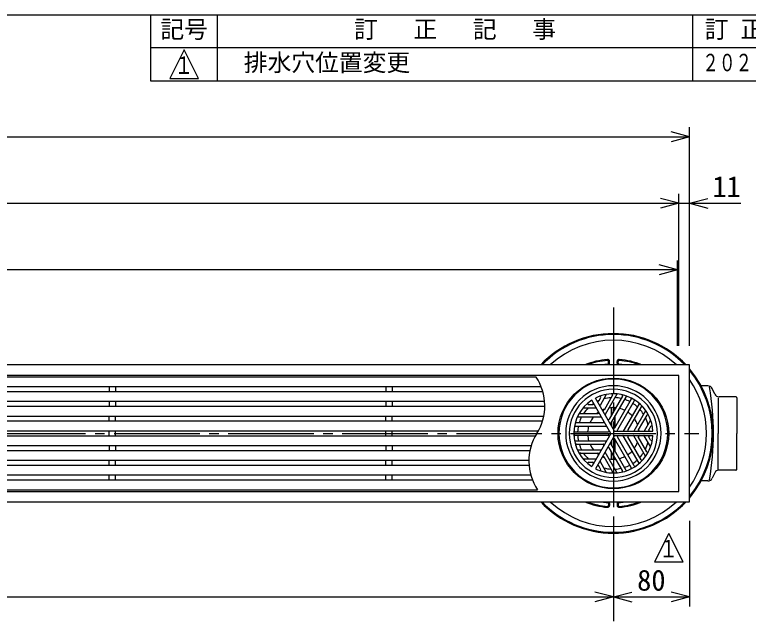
# Model space of a CAD drawing. Units: millimetres, scale not verified. Extents: x -1365 to 1365, y -930 to 870.
# Drawn here: x 152 to 923, y 236 to 870 of the extents above; entities that cross this region are included whole.
import ezdxf
from ezdxf.enums import TextEntityAlignment as Align

# ---------------------------------------------------------------- set-up
doc = ezdxf.new("R2010")
doc.units = ezdxf.units.MM
doc.header["$LTSCALE"] = 10
doc.linetypes.add('CHAIN2', pattern=[12, 9, -1, 1, -1])
for name, color, linetype in [('0-0_計極細', 2, 'Continuous'), ('0-1_計細線', 3, 'Continuous'), ('0-5_寸法線', 7, 'Continuous'), ('0-7_枠細線', 5, 'Continuous'), ('0-8_枠中線', 5, 'Continuous')]:
    doc.layers.add(name, color=color, linetype=linetype)
doc.styles.add('ＭＳ ゴシック', font='')
doc.styles.get('ＭＳ ゴシック').set_extended_font_data('MS Gothic')

msp = doc.modelspace()

# ---------------------------------------------------------------- linework, layer by layer
at = {"layer": '0-0_計極細', "linetype": 'CHAIN2'}
for p, q in [((781.47, 562.05), (781.47, -199.22)), ((-943.7, 429.58), (871.33, 429.58))]:
    msp.add_line(p, q, dxfattribs=at)
at = {"layer": '0-0_計極細'}
for p, q in [((251.02, 478.83), (251.02, 473.33)), ((257.92, 478.83), (257.92, 473.33)), ((542.02, 478.83), (542.02, 473.33)), ((548.92, 478.83), (548.92, 473.33)), ((251.02, 463.33), (251.02, 457.83)), ((257.92, 463.33), (257.92, 457.83)), ((542.02, 463.33), (542.02, 457.83)), ((548.92, 463.33), (548.92, 457.83)), ((768.11, 467.15), (766.12, 463.7)), ((774.03, 470.37), (767.42, 458.93)), ((780.58, 469.68), (771.62, 454.17)), ((785.26, 470.76), (772.93, 449.4)), ((791.06, 468.77), (777.13, 444.63)), ((794.98, 468.54), (778.43, 439.87)), ((800.23, 465.58), (782.63, 435.1)), ((803.27, 463.82), (785.67, 433.35)), ((749.87, 456.43), (763.08, 456.43)), ((755.62, 459.94), (759.6, 459.94)), ((779.47, 448.68), (779.47, 456.6)), ((779.97, 449.55), (779.97, 456.63)), ((782.98, 454.77), (782.98, 456.63)), ((783.48, 455.64), (783.48, 456.6)), ((808.46, 460.76), (791.9, 432.09)), ((810.62, 457.48), (796.68, 433.35)), ((251.02, 442.33), (251.02, 447.83)), ((257.92, 442.33), (257.92, 447.83)), ((542.02, 442.33), (542.02, 447.83)), ((548.92, 442.33), (548.92, 447.83)), ((747.19, 450.4), (765.11, 450.4)), ((782.98, 435.7), (782.98, 447.74)), ((783.48, 436.57), (783.48, 448.61)), ((815.24, 453.45), (802.91, 432.09)), ((816.65, 448.86), (807.69, 433.35)), ((742.74, 440.87), (770.61, 440.87)), ((743.92, 446.89), (768.58, 446.89)), ((779.47, 437.57), (779.47, 441.66)), ((779.97, 436.7), (779.97, 442.53)), ((820.52, 443.53), (813.92, 432.09)), ((251.02, 426.83), (251.02, 432.33)), ((257.92, 426.83), (257.92, 432.33)), ((542.02, 426.83), (542.02, 432.33)), ((548.92, 426.83), (548.92, 432.33)), ((740.98, 437.36), (774.09, 437.36)), ((820.69, 436.79), (818.7, 433.35)), ((740.93, 431.34), (776.11, 431.34)), ((740.93, 427.83), (776.11, 427.83)), ((803.27, 395.35), (785.67, 425.82)), ((808.46, 398.4), (791.9, 427.07)), ((810.62, 401.68), (796.68, 425.82)), ((815.24, 405.72), (802.91, 427.07)), ((816.65, 410.3), (807.69, 425.82)), ((820.52, 415.63), (813.92, 427.07)), ((820.69, 422.37), (818.7, 425.82)), ((251.02, 416.83), (251.02, 411.33)), ((257.92, 416.83), (257.92, 411.33)), ((542.02, 416.83), (542.02, 411.33)), ((548.92, 416.83), (548.92, 411.33)), ((740.98, 421.8), (774.09, 421.8)), ((742.74, 418.29), (770.61, 418.29)), ((794.98, 390.62), (778.43, 419.3)), ((779.47, 417.5), (779.47, 421.59)), ((779.97, 416.64), (779.97, 422.46)), ((800.23, 393.59), (782.63, 424.06)), ((782.98, 411.42), (782.98, 423.46)), ((783.48, 410.55), (783.48, 422.59)), ((743.92, 412.27), (768.58, 412.27)), ((785.26, 388.41), (772.93, 409.76)), ((791.06, 390.39), (777.13, 414.53)), ((779.47, 402.56), (779.47, 410.48)), ((779.97, 402.53), (779.97, 409.61)), ((251.02, 395.83), (251.02, 401.33)), ((257.92, 395.83), (257.92, 401.33)), ((542.02, 395.83), (542.02, 401.33)), ((548.92, 395.83), (548.92, 401.33)), ((747.19, 408.76), (765.11, 408.76)), ((749.87, 402.74), (763.08, 402.74)), ((780.58, 389.48), (771.62, 405)), ((782.98, 402.53), (782.98, 404.4)), ((783.48, 402.56), (783.48, 403.53)), ((755.62, 399.23), (759.6, 399.23)), ((768.11, 392.02), (766.12, 395.46)), ((774.03, 388.79), (767.42, 400.23)), ((251.02, 380.33), (251.02, 385.83)), ((257.92, 380.33), (257.92, 385.83)), ((542.02, 380.33), (542.02, 385.83)), ((548.92, 380.33), (548.92, 385.83))]:
    msp.add_line(p, q, dxfattribs=at)
for centre, radius, start, end in [((655.05, 458.58), 54.31, 327.72738, 33.84606), ((781.47, 429.58), 50.15, 90, 270), ((781.47, 429.58), 50.15, 270, 90), ((779.71, 470.18), 1, 330, 92.48216), ((785.69, 470.51), 0.502, 84.11294, 150), ((765.25, 464.2), 1, 210, 330), ((781.47, 429.58), 37.63, 113.77152, 116.31965), ((767.24, 467.65), 1, 330, 110.49823), ((781.47, 429.58), 37.63, 93.596, 105.50678), ((774.46, 470.12), 0.502, 99.81001, 150), ((781.47, 429.58), 37.63, 77.4576, 87.38711), ((781.47, 429.58), 37.63, 77.4576, 87.38711), ((790.2, 469.28), 1, 330, 77.60597), ((781.47, 429.58), 37.63, 62.67477, 71.92708), ((795.42, 468.29), 0.502, 70.18513, 150), ((799.36, 466.08), 1, 330, 63.89345), ((804.14, 463.32), 1, 56.10655, 150), ((749.87, 455.92), 0.502, 90, 140.18999), ((781.47, 429.58), 37.63, 134.49322, 146.404), ((755.62, 460.94), 1, 129.50177, 270), ((781.47, 429.58), 37.63, 123.68035, 126.22848), ((759.6, 460.94), 1, 270, 30), ((763.08, 455.92), 0.502, 30, 90), ((767.86, 458.68), 0.502, 150, 210), ((781.47, 429.58), 27.09, 84.62432, 99.70902), ((781.47, 429.58), 27.09, 84.62432, 90), ((781.47, 429.58), 27.09, 63.71622, 76.68065), ((781.47, 429.58), 37.63, 48.07292, 57.32523), ((808.02, 461.01), 0.502, 330, 49.81487), ((811.49, 456.98), 1, 42.39403, 150), ((747.19, 451.41), 1, 147.51784, 270), ((781.47, 429.58), 27.09, 124.78019, 129.77896), ((765.11, 451.41), 1, 270, 30), ((770.75, 454.67), 1, 210, 330), ((781.47, 429.58), 27.09, 110.22104, 115.21981), ((773.36, 449.15), 0.502, 150, 210), ((781.47, 429.58), 27.09, 43.31935, 56.28378), ((781.47, 429.58), 37.63, 32.61289, 42.5424), ((814.81, 453.7), 0.502, 330, 35.88706), ((817.52, 448.36), 1, 27.51784, 150), ((742.74, 441.87), 1, 162.39403, 270), ((743.92, 446.39), 0.502, 90, 155.88706), ((781.47, 429.58), 37.63, 152.61289, 162.5424), ((781.47, 429.58), 27.09, 140.29098, 155.37568), ((768.58, 446.39), 0.502, 30, 90), ((770.61, 441.87), 1, 270, 30), ((776.26, 445.14), 1, 210, 330), ((781.47, 429.58), 27.09, 20.29098, 35.37568), ((781.47, 429.58), 37.63, 14.49322, 26.40401), ((740.92, 432.35), 1, 176.10043, 269.99386), ((740.98, 436.86), 0.502, 89.99378, 169.80868), ((781.47, 429.58), 37.63, 168.07292, 177.32523), ((781.47, 429.58), 27.09, 163.31935, 176.28378), ((774.09, 436.86), 0.502, 30, 90), ((776.11, 432.34), 1, 270, 30), ((778.87, 439.62), 0.502, 150, 210), ((781.76, 435.6), 1, 210, 330), ((781.76, 435.6), 1, 253.22135, 330), ((786.54, 432.84), 1, 150, 270), ((797.55, 432.84), 1, 150, 270), ((808.56, 432.84), 1, 150, 270), ((781.47, 429.58), 27.09, 4.78019, 9.77896), ((819.57, 432.84), 1, 150, 270), ((781.47, 429.58), 37.63, 3.68035, 6.22848), ((821.56, 436.29), 1, 9.50177, 150), ((746.89, 400.58), 54.31, 147.72738, 213.84606), ((740.93, 426.82), 1, 90, 183.89345), ((781.47, 429.58), 37.63, 182.67477, 191.92708), ((781.47, 429.58), 27.09, 183.71622, 196.68065), ((776.11, 426.82), 1, 330, 90), ((781.76, 423.56), 1, 30, 150), ((781.76, 423.56), 1, 30, 106.77865), ((786.54, 426.32), 1, 90, 210), ((791.47, 432.34), 0.502, 270, 330), ((791.47, 426.82), 0.502, 30, 90), ((797.55, 426.32), 1, 90, 210), ((802.47, 432.34), 0.502, 270, 330), ((802.47, 426.82), 0.502, 30, 90), ((808.56, 426.32), 1, 90, 210), ((781.47, 429.58), 27.09, 350.22104, 355.21981), ((813.48, 432.34), 0.502, 270, 330), ((813.48, 426.82), 0.502, 30, 90), ((819.57, 426.32), 1, 90, 210), ((781.47, 429.58), 37.63, 353.77152, 356.31965), ((740.98, 422.31), 0.502, 190.17883, 269.99383), ((742.74, 417.29), 1, 90, 197.60597), ((781.47, 429.58), 37.63, 197.4576, 207.38711), ((781.47, 429.58), 27.09, 204.62432, 219.70902), ((770.61, 417.29), 1, 330, 90), ((774.09, 422.31), 0.502, 270, 330), ((778.87, 419.55), 0.502, 150, 210), ((781.47, 429.58), 27.09, 324.62432, 339.70902), ((781.47, 429.58), 37.63, 333.59599, 345.50678), ((821.56, 422.87), 1, 210, 350.49823), ((743.92, 412.77), 0.502, 204.11294, 270), ((768.58, 412.77), 0.502, 270, 330), ((773.36, 410.01), 0.502, 150, 210), ((776.26, 414.03), 1, 30, 150), ((781.47, 429.58), 27.09, 303.71622, 316.68065), ((781.47, 429.58), 37.63, 317.4576, 327.38711), ((817.52, 410.8), 1, 210, 332.48216), ((747.19, 407.76), 1, 90, 212.48216), ((781.47, 429.58), 37.63, 213.59599, 225.50678), ((763.08, 403.24), 0.502, 270, 330), ((781.47, 429.58), 27.09, 230.22104, 235.21981), ((765.11, 407.76), 1, 330, 90), ((770.75, 404.49), 1, 30, 150), ((781.47, 429.58), 27.09, 244.78019, 249.77896), ((781.47, 429.58), 27.09, 260.29098, 275.37568), ((781.47, 429.58), 27.09, 283.31935, 296.28378), ((781.47, 429.58), 37.63, 302.67477, 311.92708), ((811.49, 402.18), 1, 210, 317.60597), ((814.81, 405.46), 0.502, 324.11294, 30), ((755.62, 398.22), 1, 90, 230.49823), ((781.47, 429.58), 37.63, 233.77152, 236.31965), ((759.6, 398.22), 1, 330, 90), ((765.25, 394.96), 1, 30, 150), ((781.47, 429.58), 37.63, 243.68035, 246.22848), ((767.86, 400.48), 0.502, 149.99998, 210.00002), ((781.47, 429.58), 37.63, 288.07292, 297.32523), ((799.36, 393.09), 1, 296.10655, 30), ((804.14, 395.85), 1, 210, 303.89345), ((808.02, 398.15), 0.502, 310.18513, 30), ((767.24, 391.51), 1, 249.50177, 30), ((781.47, 429.58), 37.63, 254.49322, 266.404), ((774.46, 389.04), 0.502, 210, 260.18999), ((779.71, 388.98), 1, 267.51784, 30), ((781.47, 429.58), 37.63, 272.61289, 282.5424), ((785.69, 388.66), 0.502, 210, 275.88706), ((790.2, 389.89), 1, 282.39403, 30), ((795.42, 390.88), 0.502, 210, 289.81487)]:
    msp.add_arc(centre, radius, start, end, dxfattribs=at)
at = {"layer": '0-1_計細線'}
for p, q in [((776.47, 503.34), (776.47, 505.34)), ((777.47, 503.34), (777.47, 505.34)), ((785.47, 503.34), (785.47, 505.34)), ((786.47, 503.34), (786.47, 505.34)), ((700.16, 488.83), (-922.03, 488.83)), ((-922.03, 478.83), (705.45, 478.83)), ((881, 479.58), (873.8, 479.58)), ((707.32, 473.33), (-922.03, 473.33)), ((888.24, 470.95), (885.53, 476.71)), ((-922.03, 463.33), (709.15, 463.33)), ((778.87, 429.58), (758.73, 464.47)), ((782.78, 431.84), (762.64, 466.72)), ((891.56, 467.08), (891.56, 429.58)), ((910.47, 468.08), (892.76, 468.08)), ((911.47, 467.08), (911.47, 429.58)), ((709.36, 457.83), (-922.03, 457.83)), ((-922.03, 447.83), (708.29, 447.83)), ((706.87, 442.33), (-922.03, 442.33)), ((-922.03, 432.33), (702.6, 432.33)), ((782.78, 431.84), (781.47, 434.1)), ((699.35, 426.83), (-922.03, 426.83)), ((778.87, 429.58), (758.73, 394.7)), ((782.78, 427.32), (762.64, 392.44)), ((782.78, 431.84), (785.38, 431.84)), ((782.78, 431.84), (823.06, 431.84)), ((782.78, 427.32), (823.06, 427.32)), ((891.56, 392.08), (891.56, 429.58)), ((911.47, 392.08), (911.47, 429.58)), ((-922.03, 416.83), (695.07, 416.83)), ((693.66, 411.33), (-922.03, 411.33)), ((-922.03, 401.33), (692.59, 401.33)), ((692.79, 395.83), (-922.03, 395.83)), ((888.24, 388.21), (885.53, 382.45)), ((910.47, 391.08), (892.76, 391.08)), ((-922.03, 385.83), (694.62, 385.83)), ((696.5, 380.33), (-922.03, 380.33)), ((881, 379.58), (873.8, 379.58)), ((-922.03, 370.33), (701.79, 370.33)), ((776.47, 355.83), (776.47, 353.82)), ((777.47, 355.83), (777.47, 353.82)), ((785.47, 355.83), (785.47, 353.82)), ((786.47, 355.83), (786.47, 353.82))]:
    msp.add_line(p, q, dxfattribs=at)
for points in [[(-934.53, 501.58), (-934.53, 357.58), (861.47, 357.58), (861.47, 501.58)], [(-923.53, 490.58), (-923.53, 368.58), (850.47, 368.58), (850.47, 490.58)]]:
    msp.add_lwpolyline(points, close=True, dxfattribs=at)
msp.add_circle((781.47, 429.58), 58.2, dxfattribs=at)
for centre, radius, start, end in [((781.47, 429.58), 105, 43.29187, 136.70813), ((781.47, 429.58), 104, 43.81312, 136.18688), ((781.47, 429.58), 98, 47.28142, 132.71858), ((781.47, 429.58), 78, 94.52806, 112.61971), ((781.47, 429.58), 77, 94.52806, 110.73223), ((781.47, 429.58), 73, 94.65071, 99.60712), ((775.47, 505.34), 2, 360, 94.52806), ((775.47, 505.34), 1, 360, 94.52806), ((775.47, 503.34), 1, 274.65071, 360), ((775.47, 503.34), 2, 298.58141, 360), ((787.47, 505.34), 2, 85.47194, 180), ((787.47, 503.34), 2, 180, 241.41859), ((787.47, 505.34), 1, 85.47194, 180), ((787.47, 503.34), 1, 180, 265.34929), ((781.47, 429.58), 73, 80.69166, 85.34929), ((781.47, 429.58), 77, 69.2388, 85.47194), ((781.47, 429.58), 78, 67.31293, 85.47194), ((781.47, 429.58), 105, 319.63235, 40.36765), ((781.47, 429.58), 104, 320.28481, 39.71519), ((781.47, 429.58), 57.2, 90, 270), ((781.47, 429.58), 57.2, 270, 90), ((781.47, 429.58), 98, 324.71867, 35.28133), ((881, 474.58), 5, 25.2083, 90), ((781.47, 429.58), 46.41, 90, 270), ((781.47, 429.58), 41.65, 90, 116.89208), ((781.47, 429.58), 46.41, 270, 90), ((781.47, 429.58), 41.65, 3.10792, 90), ((606.8, 429.58), 280, 349.95893, 10.04107), ((892.76, 473.08), 5, 205.2083, 270), ((781.47, 429.58), 41.65, 123.10792, 236.89208), ((910.47, 467.08), 1, 0, 90), ((820.09, 443.78), 0.502, 330, 20.18999), ((781.47, 429.58), 41.65, 270, 356.89208), ((820.09, 415.38), 0.502, 339.81001, 30), ((749.87, 403.24), 0.502, 219.81001, 270), ((781.47, 429.58), 41.65, 243.10792, 270), ((892.76, 386.08), 5, 90, 154.7917), ((910.47, 392.08), 1, 270, 360), ((881, 384.58), 5, 270, 334.7917), ((781.47, 429.58), 105, 223.29187, 316.70813), ((781.47, 429.58), 104, 223.81312, 316.18688), ((781.47, 429.58), 98, 227.28142, 312.71858), ((781.47, 429.58), 78, 247.38029, 265.47194), ((781.47, 429.58), 77, 249.2388, 265.47194), ((781.47, 429.58), 73, 260.50585, 265.34929), ((775.47, 355.83), 1, 0, 85.34929), ((775.47, 355.83), 2, 0, 63.35361), ((787.47, 355.83), 2, 118.58141, 180), ((787.47, 355.83), 1, 94.65071, 180), ((781.47, 429.58), 73, 274.65071, 279.36215), ((781.47, 429.58), 77, 274.52806, 290.7612), ((781.47, 429.58), 78, 274.52806, 292.61971), ((775.47, 353.82), 2, 265.47194, 0), ((775.47, 353.82), 1, 265.47194, 0), ((787.47, 353.82), 2, 180, 274.52806), ((787.47, 353.82), 1, 180, 274.52806)]:
    msp.add_arc(centre, radius, start, end, dxfattribs=at)
at = {"layer": '0-5_寸法線'}
for p, q in [((861.47, 521.58), (861.47, 751.58)), ((-934.53, 741.58), (861.47, 741.58)), ((861.47, 741.58), (842.15, 746.76)), ((861.47, 741.58), (842.15, 736.41)), ((850.47, 521.58), (850.47, 681.58)), ((861.47, 521.58), (861.47, 681.58)), ((-923.53, 671.58), (850.47, 671.58)), ((850.47, 671.58), (831.15, 676.76)), ((850.47, 671.58), (831.15, 666.41)), ((850.47, 671.58), (915.57, 671.58)), ((861.47, 671.58), (880.79, 676.76)), ((861.47, 671.58), (880.79, 666.41)), ((848.97, 521.58), (848.97, 611.58)), ((848.97, 601.58), (829.65, 606.76)), ((848.97, 601.58), (-922.03, 601.58)), ((848.97, 601.58), (829.65, 596.41)), ((781.47, 337.58), (781.47, 247.58)), ((861.47, 337.58), (861.47, 247.58)), ((781.47, 257.58), (762.15, 262.76)), ((781.47, 257.58), (800.79, 262.76)), ((861.47, 257.58), (842.15, 262.76)), ((-934.53, 257.58), (781.47, 257.58)), ((781.47, 257.58), (762.15, 252.41)), ((781.47, 257.58), (800.79, 252.41)), ((781.47, 257.58), (861.47, 257.58)), ((861.47, 257.58), (842.15, 252.41))]:
    msp.add_line(p, q, dxfattribs=at)
at = {"layer": '0-7_枠細線'}
for p, q in [((295, 800), (295, 870)), ((365, 800), (365, 870)), ((865, 800), (865, 870)), ((1365, 835), (295, 835)), ((330, 832.88), (315, 802.88)), ((345, 802.88), (330, 832.88)), ((315, 802.88), (345, 802.88)), ((1365, 800), (295, 800)), ((839.74, 324.36), (824.74, 294.36)), ((854.74, 294.36), (839.74, 324.36)), ((824.74, 294.36), (854.74, 294.36))]:
    msp.add_line(p, q, dxfattribs=at)
at = {"layer": '0-8_枠中線'}
msp.add_lwpolyline([(-1365, -930), (-1365, 870), (1365, 870), (1365, -930)], close=True, dxfattribs=at)

# ---------------------------------------------------------------- texts
at = {"layer": '0-5_寸法線', "style": 'ＭＳ ゴシック'}
for s, p in [('11', (885.57, 671.58)), ('80', (806.47, 257.58))]:
    msp.add_text(s, height=21.99, dxfattribs=at).set_placement(p, align=Align.BOTTOM_LEFT)
at = {"layer": '0-7_枠細線', "style": 'ＭＳ ゴシック'}
for s, p in [('記号', (305, 840)), ('訂\u3000 正\u3000 記\u3000 事', (508.75, 840)), ('訂 正 年 月 日', (877.5, 840)), ('排水穴位置変更', (392.7, 805))]:
    msp.add_text(s, height=18.33, dxfattribs=at).set_placement(p, align=Align.BOTTOM_LEFT)
for s, width, p in [('１', 0.8, (319.73, 802.27)), ('２０２２．０２．１５', 0.7, (875, 805)), ('１', 0.8, (829.47, 293.75))]:
    msp.add_text(s, height=18.33, dxfattribs=dict(at, width=width)).set_placement(p, align=Align.BOTTOM_LEFT)

doc.saveas('drawing.dxf')
